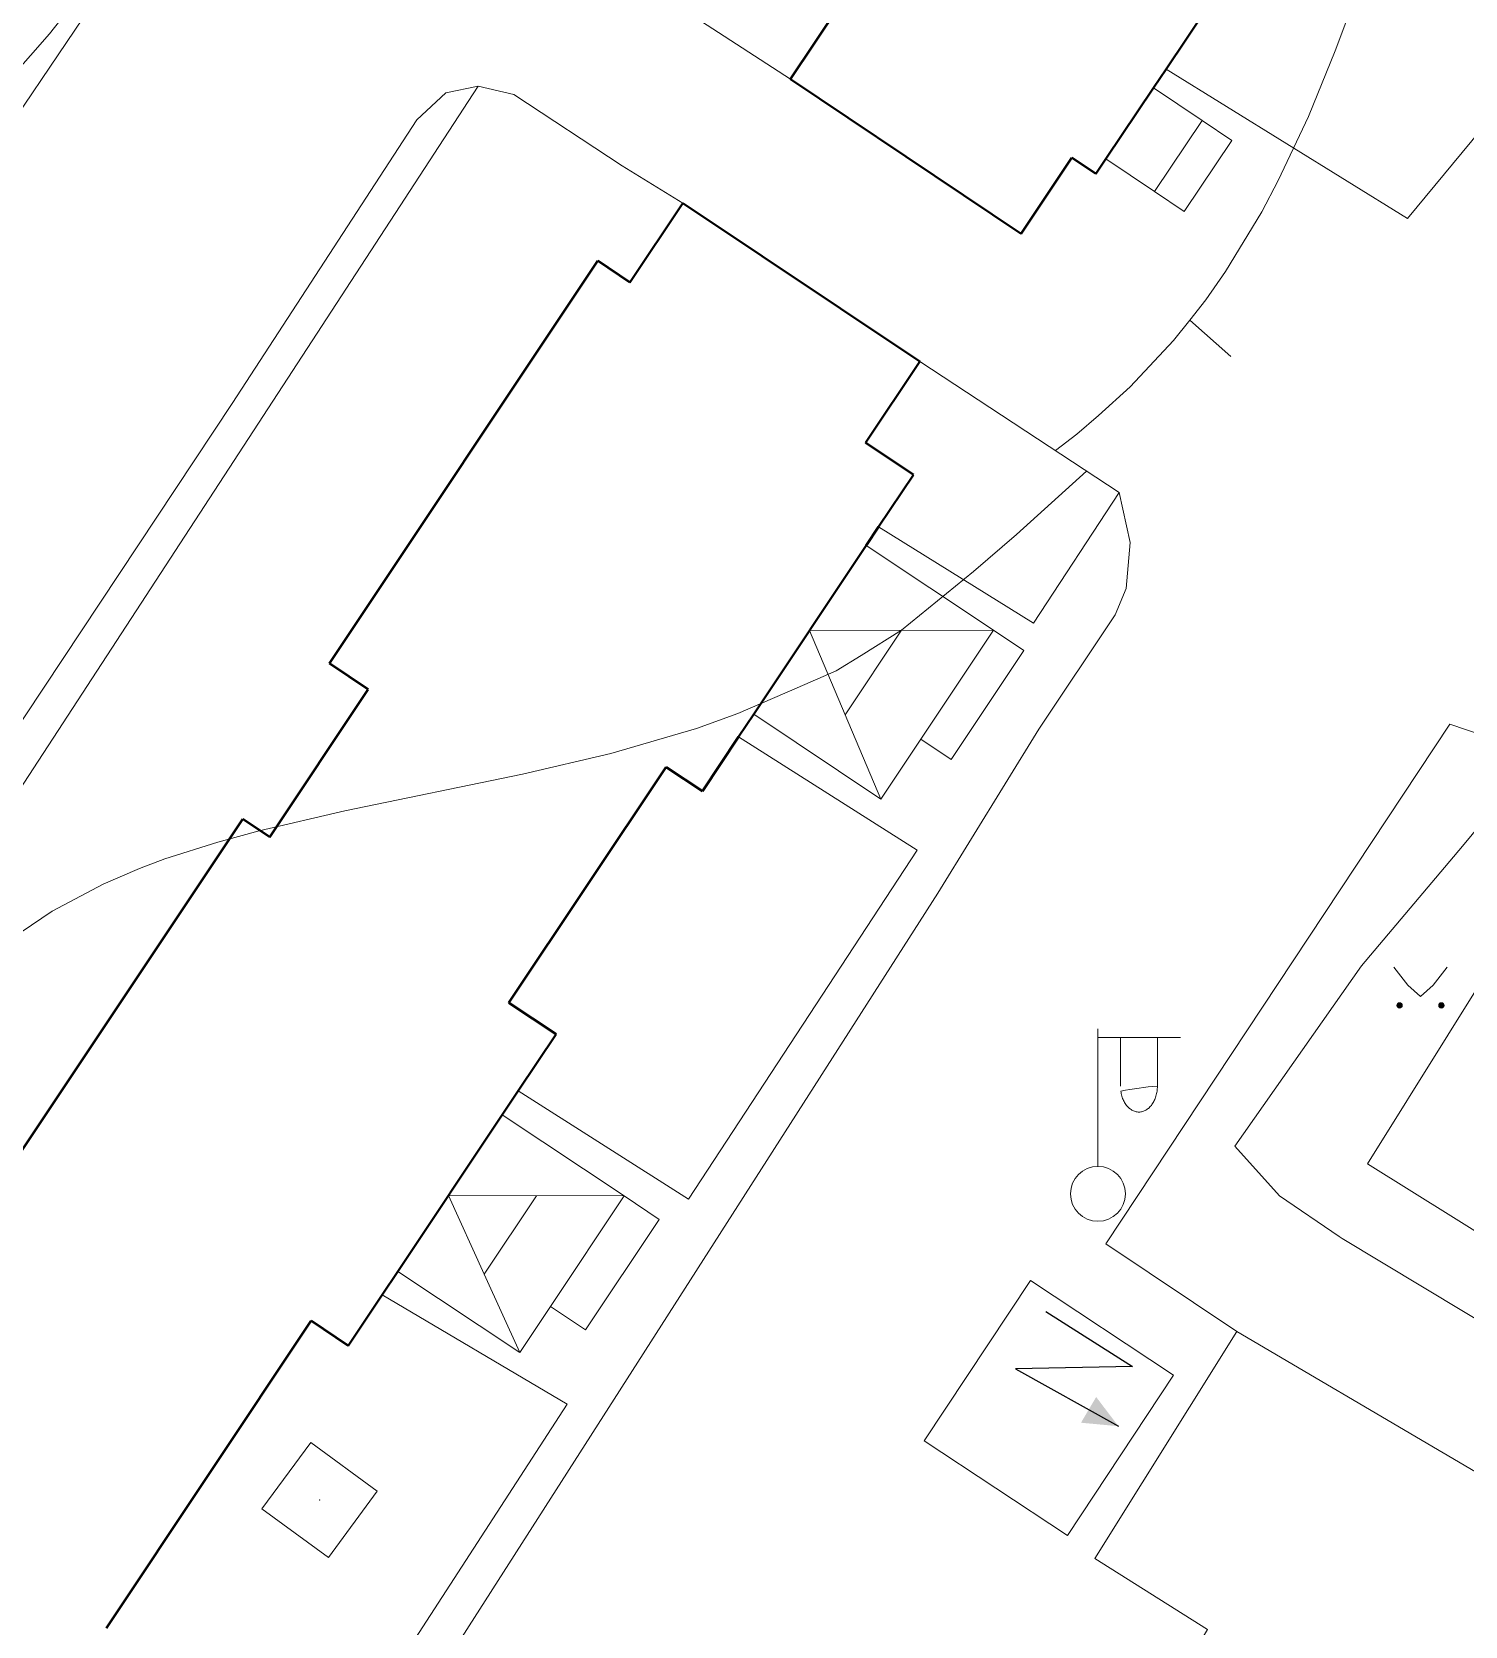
# Model space of a CAD drawing. Extents: x 1000 to 4000, y -5000 to -1000.
# Drawn here: x 1352 to 1404.2, y -4471.8 to -4413.8 of the extents above; entities that cross this region are included whole.
import ezdxf

# ---------------------------------------------------------------- set-up
doc = ezdxf.new("R2010")
doc.units = 0
doc.header["$MEASUREMENT"] = 0
for name, color, linetype in [('16', 7, 'CONTINUOUS'), ('СЛОЙ_16', 7, 'CONTINUOUS'), ('СЛОЙ_24', 7, 'CONTINUOUS'), ('СЛОЙ_3', 7, 'CONTINUOUS'), ('СЛОЙ_37', 7, 'CONTINUOUS'), ('СЛОЙ_41', 7, 'CONTINUOUS'), ('СЛОЙ_50', 7, 'CONTINUOUS'), ('СЛОЙ_6', 7, 'CONTINUOUS'), ('СЛОЙ_7', 7, 'CONTINUOUS')]:
    doc.layers.add(name, color=color, linetype=linetype)

# ---------------------------------------------------------------- blocks, each defined once
blk = doc.blocks.new('112_2')
at = {"layer": '16', "color": 121, "linetype": 'Continuous'}
blk.add_lwpolyline([(1.171, -1.947), (-1.974, 0.052), (2.276, 0.138), (-1.465, 2.221)], dxfattribs=at)
blk.add_solid([(-1.465, 2.221), (-0.657, 1.158), (-0.104, 2.094)], dxfattribs=at)

msp = doc.modelspace()

# ---------------------------------------------------------------- linework, layer by layer
at = {"layer": 'СЛОЙ_16', "color": 253, "linetype": 'Continuous', "lineweight": 0}
msp.add_lwpolyline([(1388.35, -4459.244), (1393.56, -4462.696), (1389.696, -4468.529), (1384.486, -4465.077)], close=True, dxfattribs=at)
at = {"layer": 'СЛОЙ_24', "color": 253, "linetype": 'Continuous', "lineweight": 0}
for p, q in [((1384.233, -4443.588), (1377.729, -4439.464)), ((1375.908, -4456.287), (1369.711, -4452.339)), ((1371.485, -4463.74), (1364.757, -4459.769))]:
    msp.add_line(p, q, dxfattribs=at)
for points in [[(1313.589, -4459.568), (1315.442, -4461.683), (1319.791, -4455.97), (1323.186, -4458.687), (1355.41, -4411.008), (1359.381, -4413.079), (1360.898, -4410.892), (1356.883, -4408.258), (1358.247, -4406.319)], [(1372.891, -4406.272), (1372.827, -4408.522), (1373.056, -4409.717), (1373.148, -4410.194), (1374.176, -4411.994), (1379.617, -4415.533)], [(1393.285, -4415.163), (1402.075, -4420.6), (1410.388, -4410.563)], [(1328.397, -4476.895), (1368.246, -4415.782)], [(1359.296, -4427.331), (1366.023, -4417.017), (1367.073, -4416.029), (1368.246, -4415.782)], [(1368.246, -4415.782), (1369.542, -4416.091), (1373.493, -4418.685), (1375.693, -4420.042)], [(1384.33, -4425.801), (1391.583, -4430.573)], [(1346.269, -4446.971), (1359.296, -4427.331)], [(1391.583, -4430.573), (1388.465, -4435.329)], [(1391.583, -4430.573), (1391.984, -4432.395)], [(1388.465, -4435.329), (1382.826, -4431.821)], [(1391.984, -4432.395), (1391.83, -4434.062), (1391.429, -4435.02), (1388.651, -4439.189), (1384.976, -4445.148), (1366.394, -4474.207), (1388.219, -4487.656)], [(1391.091, -4457.917), (1403.617, -4439.006), (1406.037, -4439.826), (1409.27, -4435.388)], [(1427.449, -4452.223), (1436.225, -4457.697), (1427.461, -4471.747), (1400.623, -4455.006), (1409.386, -4440.956), (1415.751, -4444.926), (1416.506, -4443.716), (1420.735, -4446.354), (1419.98, -4447.564), (1426.258, -4451.48)], [(1384.233, -4443.588), (1375.908, -4456.287)], [(1391.091, -4457.917), (1395.859, -4461.107)], [(1395.859, -4461.107), (1390.688, -4469.364)], [(1371.485, -4463.74), (1364.665, -4474.268), (1372.281, -4479.39)], [(1390.688, -4469.364), (1394.797, -4471.951), (1388.71, -4481.989)]]:
    msp.add_lwpolyline(points, dxfattribs=at)
at = {"layer": 'СЛОЙ_3', "color": 253, "linetype": 'Continuous', "lineweight": 0}
for p, q in [((1390.807, -4455.092), (1390.807, -4450.092)), ((1390.807, -4453.092), (1390.807, -4450.092)), ((1390.807, -4450.406), (1393.807, -4450.406)), ((1391.628, -4452.174), (1391.628, -4450.406)), ((1392.97, -4452.174), (1392.97, -4450.406)), ((1360.381, -4467.555), (1362.155, -4465.136)), ((1362.155, -4465.136), (1364.574, -4466.91)), ((1362.8, -4469.33), (1364.574, -4466.91)), ((1362.8, -4469.33), (1360.381, -4467.555))]:
    msp.add_line(p, q, dxfattribs=at)
msp.add_lwpolyline([(1392.97, -4452.174, -0.035191), (1392.957, -4452.358, -0.036545), (1392.919, -4452.535, -0.03934), (1392.857, -4452.698, -0.0437), (1392.774, -4452.841, -0.049642), (1392.672, -4452.958, -0.056748), (1392.556, -4453.045, -0.0637), (1392.43, -4453.099, -0.068204), (1392.299, -4453.117, -0.068204), (1392.168, -4453.099, -0.0637), (1392.042, -4453.045, -0.056748), (1391.926, -4452.958, -0.049642), (1391.824, -4452.841, -0.0437), (1391.741, -4452.698, -0.03934), (1391.679, -4452.535, -0.036545), (1391.641, -4452.358, -0.035191)], format="xyb", close=True, dxfattribs=at)
msp.add_circle((1390.807, -4456.092), 1, dxfattribs=at)
msp.add_point((1362.477, -4467.233), dxfattribs=at)
at = {"layer": 'СЛОЙ_37', "color": 253, "linetype": 'Continuous', "lineweight": 0}
for points in [[(1407.584, -4439.54), (1406.946, -4440.178), (1406.25, -4440.823), (1404.077, -4443.438), (1400.394, -4447.8), (1395.789, -4454.356), (1397.419, -4456.164), (1399.592, -4457.643), (1399.69, -4457.718), (1418.848, -4469.239), (1422.638, -4473.243), (1423.949, -4473.952), (1427.855, -4472.726), (1429.616, -4470.727), (1433.3, -4466.439), (1437.374, -4459.564), (1436.594, -4455.807), (1433.3, -4453.114), (1428.884, -4450.093)], [(1395.859, -4461.107), (1410.88, -4469.934), (1421.438, -4476.948), (1425.28, -4477.534), (1428.903, -4476.362)]]:
    msp.add_lwpolyline(points, dxfattribs=at)
at = {"layer": 'СЛОЙ_41', "color": 253, "linetype": 'Continuous', "lineweight": 0}
for p, q in [((1401.571, -4447.847), (1402.081, -4448.497)), ((1403.521, -4447.847), (1403.011, -4448.497)), ((1402.081, -4448.497), (1402.541, -4448.907)), ((1403.011, -4448.497), (1402.541, -4448.907))]:
    msp.add_line(p, q, dxfattribs=at)
for centre in [(1401.785, -4449.235), (1403.306, -4449.235)]:
    msp.add_circle(centre, 0.0976, dxfattribs=at)
for points in [[(1401.689, -4449.254), (1401.687, -4449.235), (1401.689, -4449.216)], [(1401.694, -4449.272), (1401.689, -4449.216), (1401.694, -4449.198)], [(1401.689, -4449.254), (1401.689, -4449.216), (1401.694, -4449.272)], [(1401.703, -4449.289), (1401.694, -4449.198), (1401.703, -4449.181)], [(1401.694, -4449.272), (1401.694, -4449.198), (1401.703, -4449.289)], [(1401.716, -4449.304), (1401.703, -4449.181), (1401.716, -4449.166)], [(1401.703, -4449.289), (1401.703, -4449.181), (1401.716, -4449.304)], [(1401.73, -4449.316), (1401.716, -4449.166), (1401.73, -4449.154)], [(1401.716, -4449.304), (1401.716, -4449.166), (1401.73, -4449.316)], [(1401.747, -4449.325), (1401.73, -4449.154), (1401.747, -4449.145)], [(1401.73, -4449.316), (1401.73, -4449.154), (1401.747, -4449.325)], [(1401.766, -4449.331), (1401.747, -4449.145), (1401.766, -4449.139)], [(1401.747, -4449.325), (1401.747, -4449.145), (1401.766, -4449.331)], [(1401.785, -4449.333), (1401.766, -4449.139), (1401.785, -4449.137)], [(1401.766, -4449.331), (1401.766, -4449.139), (1401.785, -4449.333)], [(1403.21, -4449.254), (1403.208, -4449.235), (1403.21, -4449.216)], [(1403.215, -4449.272), (1403.21, -4449.216), (1403.215, -4449.198)], [(1403.21, -4449.254), (1403.21, -4449.216), (1403.215, -4449.272)], [(1403.224, -4449.289), (1403.215, -4449.198), (1403.224, -4449.181)], [(1403.215, -4449.272), (1403.215, -4449.198), (1403.224, -4449.289)], [(1403.237, -4449.304), (1403.224, -4449.181), (1403.237, -4449.166)], [(1403.224, -4449.289), (1403.224, -4449.181), (1403.237, -4449.304)], [(1403.251, -4449.316), (1403.237, -4449.166), (1403.251, -4449.154)], [(1403.237, -4449.304), (1403.237, -4449.166), (1403.251, -4449.316)], [(1403.268, -4449.325), (1403.251, -4449.154), (1403.268, -4449.145)], [(1403.251, -4449.316), (1403.251, -4449.154), (1403.268, -4449.325)], [(1403.287, -4449.331), (1403.268, -4449.145), (1403.287, -4449.139)], [(1403.268, -4449.325), (1403.268, -4449.145), (1403.287, -4449.331)], [(1403.306, -4449.333), (1403.287, -4449.139), (1403.306, -4449.137)], [(1403.287, -4449.331), (1403.287, -4449.139), (1403.306, -4449.333)]]:
    msp.add_solid(points, dxfattribs=at)
at = {"layer": 'СЛОЙ_41', "color": 253, "linetype": 'Continuous', "lineweight": 0, "extrusion": (0, 0, -1)}
for points in [[(-1401.785, -4449.333), (-1401.785, -4449.137), (-1401.804, -4449.331)], [(-1401.804, -4449.331), (-1401.785, -4449.137), (-1401.804, -4449.139)], [(-1401.804, -4449.331), (-1401.804, -4449.139), (-1401.822, -4449.325)], [(-1401.822, -4449.325), (-1401.804, -4449.139), (-1401.822, -4449.145)], [(-1401.822, -4449.325), (-1401.822, -4449.145), (-1401.839, -4449.316)], [(-1401.839, -4449.316), (-1401.822, -4449.145), (-1401.839, -4449.154)], [(-1401.839, -4449.316), (-1401.839, -4449.154), (-1401.854, -4449.304)], [(-1401.854, -4449.304), (-1401.839, -4449.154), (-1401.854, -4449.166)], [(-1401.854, -4449.304), (-1401.854, -4449.166), (-1401.866, -4449.289)], [(-1401.866, -4449.289), (-1401.854, -4449.166), (-1401.866, -4449.181)], [(-1401.866, -4449.289), (-1401.866, -4449.181), (-1401.875, -4449.272)], [(-1401.875, -4449.272), (-1401.866, -4449.181), (-1401.875, -4449.198)], [(-1401.875, -4449.272), (-1401.875, -4449.198), (-1401.88, -4449.254)], [(-1401.88, -4449.254), (-1401.875, -4449.198), (-1401.88, -4449.216)], [(-1401.88, -4449.254), (-1401.88, -4449.216), (-1401.882, -4449.235)], [(-1403.306, -4449.333), (-1403.306, -4449.137), (-1403.325, -4449.331)], [(-1403.325, -4449.331), (-1403.306, -4449.137), (-1403.325, -4449.139)], [(-1403.325, -4449.331), (-1403.325, -4449.139), (-1403.343, -4449.325)], [(-1403.343, -4449.325), (-1403.325, -4449.139), (-1403.343, -4449.145)], [(-1403.343, -4449.325), (-1403.343, -4449.145), (-1403.36, -4449.316)], [(-1403.36, -4449.316), (-1403.343, -4449.145), (-1403.36, -4449.154)], [(-1403.36, -4449.316), (-1403.36, -4449.154), (-1403.375, -4449.304)], [(-1403.375, -4449.304), (-1403.36, -4449.154), (-1403.375, -4449.166)], [(-1403.375, -4449.304), (-1403.375, -4449.166), (-1403.387, -4449.289)], [(-1403.387, -4449.289), (-1403.375, -4449.166), (-1403.387, -4449.181)], [(-1403.387, -4449.289), (-1403.387, -4449.181), (-1403.396, -4449.272)], [(-1403.396, -4449.272), (-1403.387, -4449.181), (-1403.396, -4449.198)], [(-1403.396, -4449.272), (-1403.396, -4449.198), (-1403.401, -4449.254)], [(-1403.401, -4449.254), (-1403.396, -4449.198), (-1403.401, -4449.216)], [(-1403.401, -4449.254), (-1403.401, -4449.216), (-1403.403, -4449.235)]]:
    msp.add_solid(points, dxfattribs=at)
at = {"layer": 'СЛОЙ_50', "color": 253, "linetype": 'Continuous', "lineweight": 0}
for points in [[(1351.263, -4415.464), (1352.645, -4413.881), (1353.296, -4413.065), (1354.498, -4411.373), (1355.041, -4410.491), (1355.774, -4409.118), (1356.571, -4407.242), (1357.022, -4405.947), (1357.792, -4403.307), (1358.404, -4400.726)], [(1389.259, -4429.044), (1390.036, -4428.445), (1390.833, -4427.773), (1391.976, -4426.723), (1393.56, -4425.042), (1394.146, -4424.302), (1394.732, -4423.562), (1395.454, -4422.526), (1396.77, -4420.353), (1397.369, -4419.224), (1398.465, -4416.896), (1399.444, -4414.501), (1400.042, -4412.882)], [(1394.146, -4424.302), (1395.647, -4425.623)], [(1351.615, -4446.569), (1352.745, -4445.806), (1354.598, -4444.819), (1355.927, -4444.252), (1356.85, -4443.908), (1358.774, -4443.293), (1360.275, -4442.883), (1363.392, -4442.158), (1369.858, -4440.824), (1373.076, -4440.069), (1376.198, -4439.157), (1377.703, -4438.619), (1379.866, -4437.684), (1381.282, -4437.067), (1382.187, -4436.505), (1383.659, -4435.587), (1386.273, -4433.442), (1387.844, -4432.104), (1390.395, -4429.791)]]:
    msp.add_lwpolyline(points, dxfattribs=at)
at = {"layer": 'СЛОЙ_6', "color": 253, "linetype": 'Continuous', "lineweight": 50}
for p, q in [((1379.617, -4415.533), (1381.415, -4412.852)), ((1388.007, -4421.158), (1389.856, -4418.399)), ((1390.725, -4418.981), (1389.856, -4418.399)), ((1362.833, -4436.795), (1372.6, -4422.148)), ((1373.769, -4422.927), (1372.6, -4422.148)), ((1384.089, -4429.927), (1382.351, -4428.768)), ((1364.246, -4437.738), (1362.833, -4436.795)), ((1360.663, -4443.112), (1364.246, -4437.738)), ((1369.368, -4449.14), (1375.088, -4440.561)), ((1376.41, -4441.443), (1375.088, -4440.561)), ((1349.967, -4457.024), (1359.681, -4442.457)), ((1360.663, -4443.112), (1359.681, -4442.457)), ((1371.083, -4450.282), (1369.368, -4449.14)), ((1354.717, -4471.898), (1362.172, -4460.718)), ((1363.523, -4461.619), (1362.172, -4460.718))]:
    msp.add_line(p, q, dxfattribs=at)
at = {"layer": 'СЛОЙ_6', "color": 253, "linetype": 'Continuous', "lineweight": 40}
for points in [[(1393.285, -4415.163), (1400.784, -4403.977)], [(1392.825, -4415.849), (1393.285, -4415.163)], [(1388.007, -4421.158), (1379.617, -4415.533)], [(1391.095, -4418.429), (1392.825, -4415.849)], [(1390.725, -4418.981), (1391.095, -4418.429)], [(1373.769, -4422.927), (1375.693, -4420.042)], [(1384.33, -4425.801), (1375.693, -4420.042)], [(1382.351, -4428.768), (1384.33, -4425.801)], [(1382.826, -4431.821), (1384.089, -4429.927)], [(1382.375, -4432.498), (1382.826, -4431.821)], [(1378.279, -4438.64), (1382.375, -4432.498)], [(1377.729, -4439.464), (1378.279, -4438.64)], [(1376.41, -4441.443), (1377.729, -4439.464)], [(1369.711, -4452.339), (1371.083, -4450.282)], [(1369.129, -4453.213), (1369.711, -4452.339)], [(1365.327, -4458.913), (1369.129, -4453.213)], [(1364.757, -4459.769), (1365.327, -4458.913)], [(1363.523, -4461.619), (1364.757, -4459.769)]]:
    msp.add_lwpolyline(points, dxfattribs=at)
at = {"layer": 'СЛОЙ_7', "color": 253, "linetype": 'Continuous', "lineweight": 0}
for p, q in [((1392.825, -4415.849), (1394.598, -4417.038)), ((1394.598, -4417.038), (1392.869, -4419.618)), ((1394.598, -4417.038), (1395.678, -4417.762)), ((1395.678, -4417.762), (1393.949, -4420.341)), ((1391.095, -4418.429), (1392.869, -4419.618)), ((1392.869, -4419.618), (1393.949, -4420.341)), ((1382.375, -4432.498), (1387.004, -4435.585)), ((1387.004, -4435.585), (1380.314, -4435.589)), ((1380.314, -4435.589), (1382.909, -4441.727)), ((1381.611, -4438.658), (1383.659, -4435.587)), ((1384.361, -4439.55), (1387.004, -4435.585)), ((1388.104, -4436.318), (1387.004, -4435.585)), ((1385.46, -4440.283), (1388.104, -4436.318)), ((1378.279, -4438.64), (1382.909, -4441.727)), ((1382.909, -4441.727), (1384.361, -4439.55)), ((1384.361, -4439.55), (1385.46, -4440.283)), ((1369.129, -4453.213), (1373.564, -4456.171)), ((1373.564, -4456.171), (1367.169, -4456.152)), ((1367.169, -4456.152), (1368.466, -4459.012)), ((1370.367, -4456.161), (1368.466, -4459.012)), ((1370.884, -4460.19), (1373.564, -4456.171)), ((1374.842, -4457.023), (1373.564, -4456.171)), ((1372.162, -4461.042), (1374.842, -4457.023)), ((1365.327, -4458.913), (1369.763, -4461.871)), ((1368.466, -4459.012), (1369.763, -4461.871)), ((1369.763, -4461.871), (1370.884, -4460.19)), ((1370.884, -4460.19), (1372.162, -4461.042))]:
    msp.add_line(p, q, dxfattribs=at)

# ---------------------------------------------------------------- block references
at = {"layer": 'СЛОЙ_16', "color": 253, "linetype": 'Continuous', "lineweight": 0, "rotation": 180}
msp.add_blockref('112_2', (1390.086, -4462.327), dxfattribs=at)

doc.saveas('drawing.dxf')
